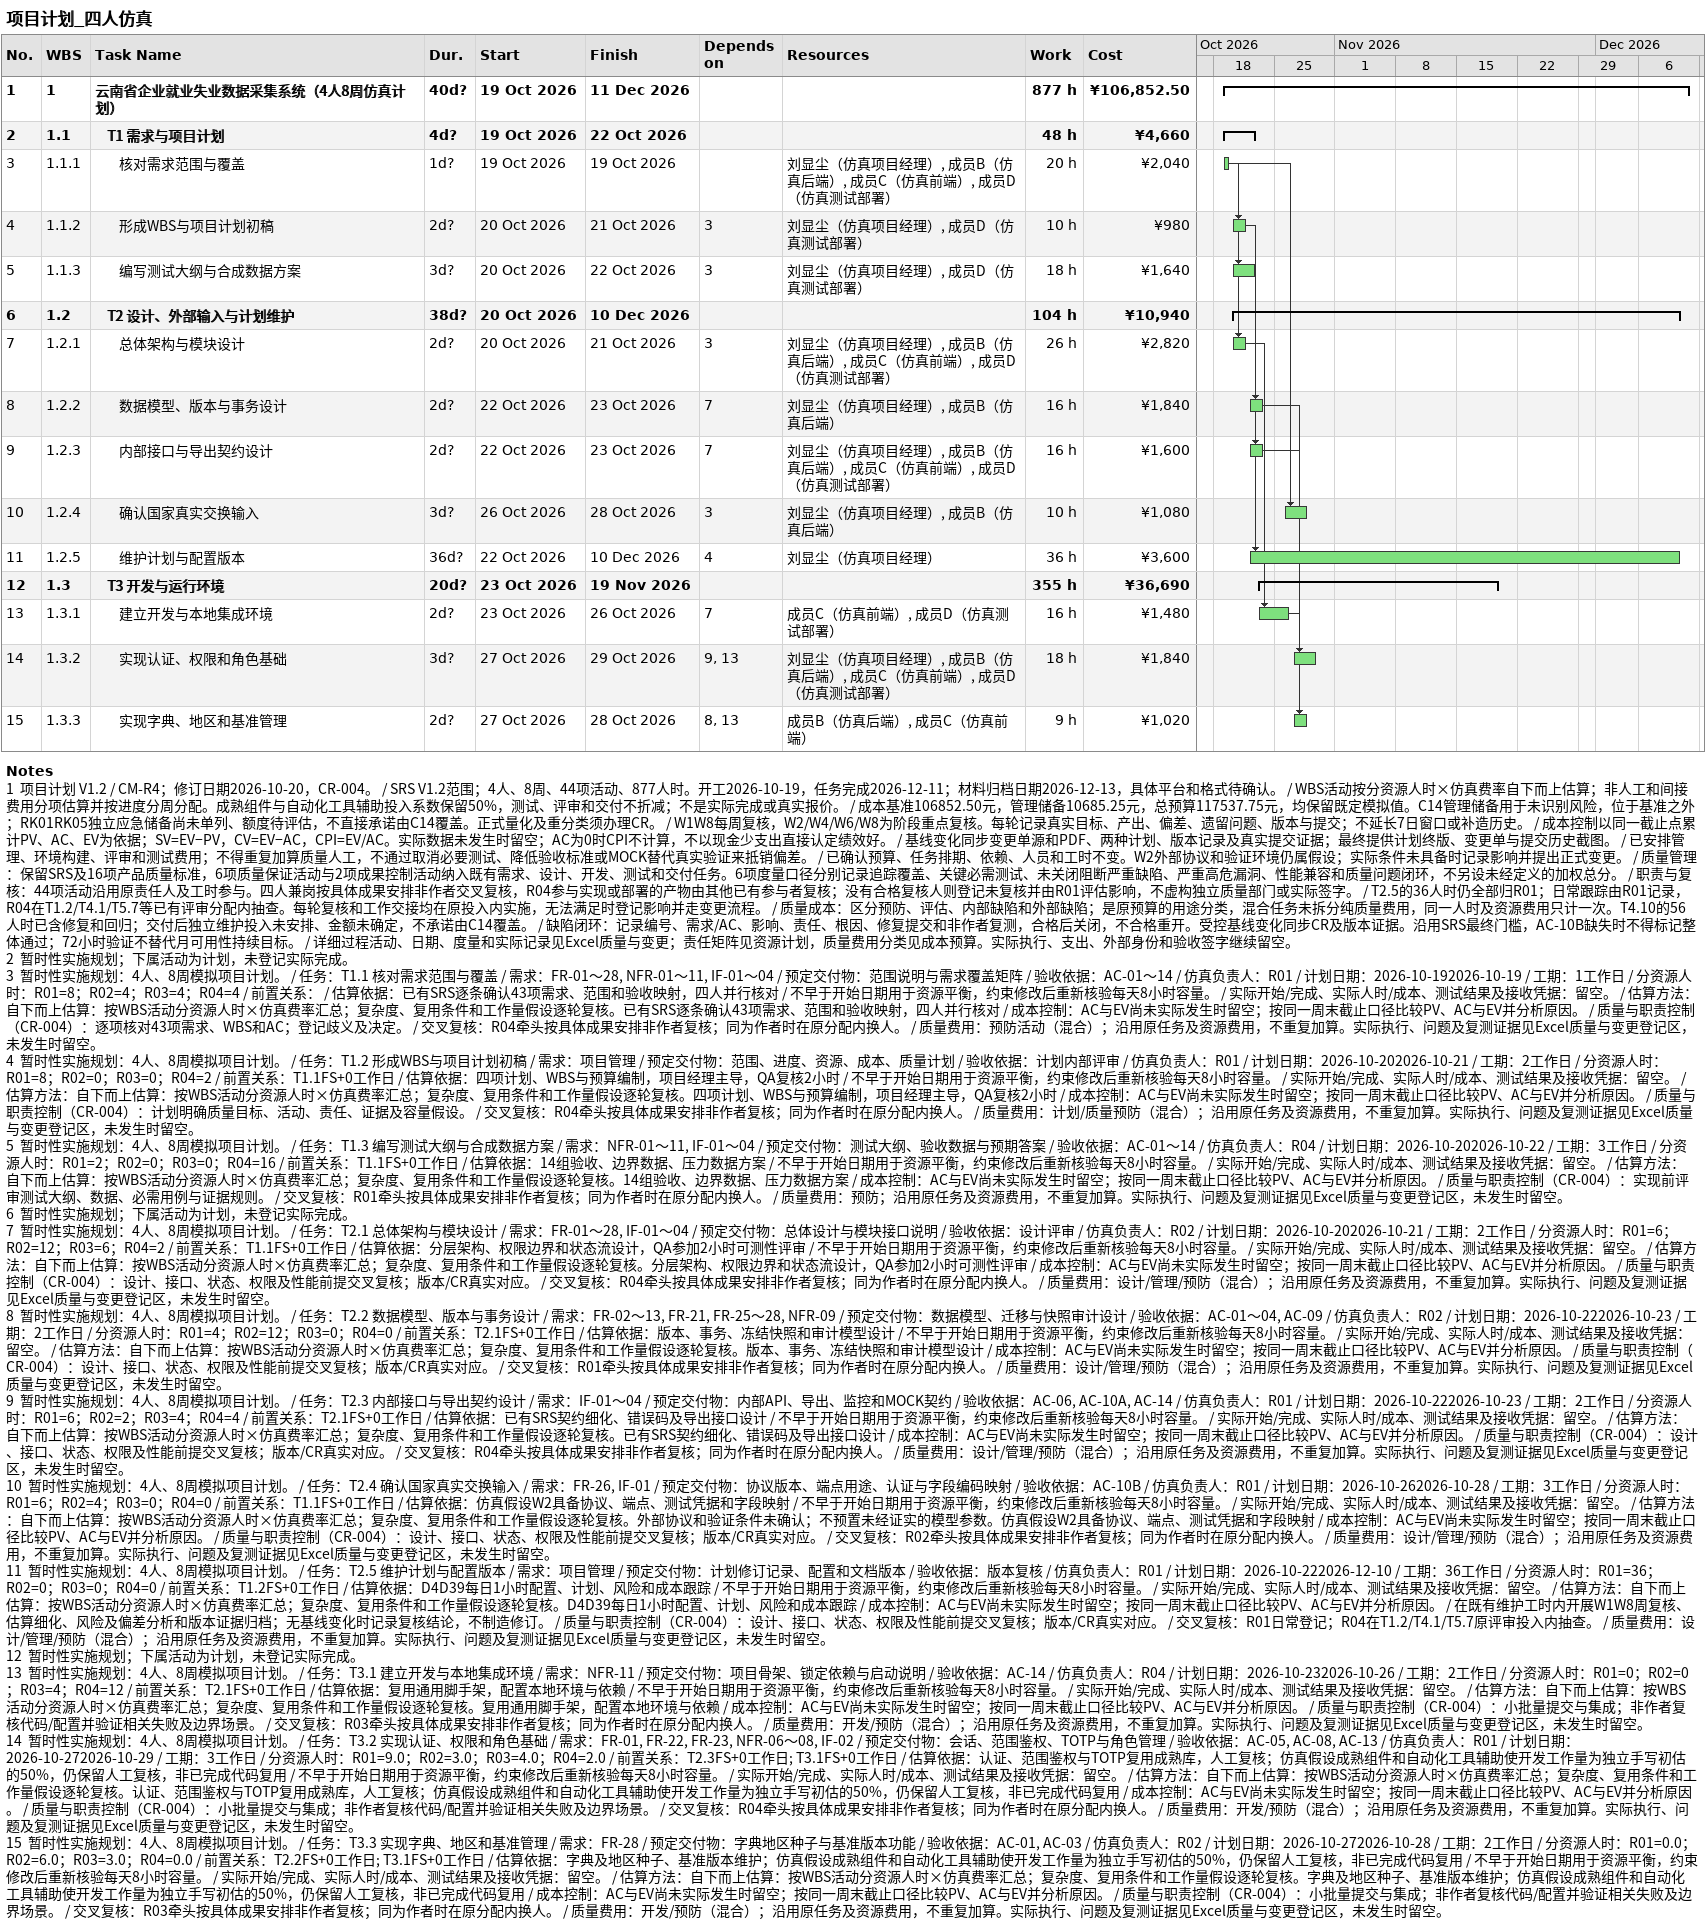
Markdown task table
项目计划_四人仿真

| ID | WBS | Task | Duration | Start | Finish | Predecessors | Resources | Work (h) | Cost (¥) |
|---|---|---|---|---|---|---|---|---|---|
| 1 | 1 | **云南省企业就业失业数据采集系统（4人8周仿真计划）** | 40d? | 2026-10-19 | 2026-12-11 |  |  | 877 | 106852.50 |
| 2 | 1.1 | **T1 需求与项目计划** | 4d? | 2026-10-19 | 2026-10-22 |  |  | 48 | 4660 |
| 3 | 1.1.1 | 核对需求范围与覆盖 | 1d? | 2026-10-19 | 2026-10-19 |  | 刘显尘（仿真项目经理）, 成员B（仿真后端）, 成员C（仿真前端）, 成员D（仿真测试部署） | 20 | 2040 |
| 4 | 1.1.2 | 形成WBS与项目计划初稿 | 2d? | 2026-10-20 | 2026-10-21 | 3 | 刘显尘（仿真项目经理）, 成员D（仿真测试部署） | 10 | 980 |
| 5 | 1.1.3 | 编写测试大纲与合成数据方案 | 3d? | 2026-10-20 | 2026-10-22 | 3 | 刘显尘（仿真项目经理）, 成员D（仿真测试部署） | 18 | 1640 |
| 6 | 1.2 | **T2 设计、外部输入与计划维护** | 38d? | 2026-10-20 | 2026-12-10 |  |  | 104 | 10940 |
| 7 | 1.2.1 | 总体架构与模块设计 | 2d? | 2026-10-20 | 2026-10-21 | 3 | 刘显尘（仿真项目经理）, 成员B（仿真后端）, 成员C（仿真前端）, 成员D（仿真测试部署） | 26 | 2820 |
| 8 | 1.2.2 | 数据模型、版本与事务设计 | 2d? | 2026-10-22 | 2026-10-23 | 7 | 刘显尘（仿真项目经理）, 成员B（仿真后端） | 16 | 1840 |
| 9 | 1.2.3 | 内部接口与导出契约设计 | 2d? | 2026-10-22 | 2026-10-23 | 7 | 刘显尘（仿真项目经理）, 成员B（仿真后端）, 成员C（仿真前端）, 成员D（仿真测试部署） | 16 | 1600 |
| 10 | 1.2.4 | 确认国家真实交换输入 | 3d? | 2026-10-26 | 2026-10-28 | 3 | 刘显尘（仿真项目经理）, 成员B（仿真后端） | 10 | 1080 |
| 11 | 1.2.5 | 维护计划与配置版本 | 36d? | 2026-10-22 | 2026-12-10 | 4 | 刘显尘（仿真项目经理） | 36 | 3600 |
| 12 | 1.3 | **T3 开发与运行环境** | 20d? | 2026-10-23 | 2026-11-19 |  |  | 355 | 36690 |
| 13 | 1.3.1 | 建立开发与本地集成环境 | 2d? | 2026-10-23 | 2026-10-26 | 7 | 成员C（仿真前端）, 成员D（仿真测试部署） | 16 | 1480 |
| 14 | 1.3.2 | 实现认证、权限和角色基础 | 3d? | 2026-10-27 | 2026-10-29 | 9, 13 | 刘显尘（仿真项目经理）, 成员B（仿真后端）, 成员C（仿真前端）, 成员D（仿真测试部署） | 18 | 1840 |
| 15 | 1.3.3 | 实现字典、地区和基准管理 | 2d? | 2026-10-27 | 2026-10-28 | 8, 13 | 成员B（仿真后端）, 成员C（仿真前端） | 9 | 1020 |

Notes
- 1: 项目计划 V1.2 / CM-R4；修订日期2026-10-20，CR-004。 / SRS V1.2范围；4人、8周、44项活动、877人时。开工2026-10-19，任务完成2026-12-11；材料归档日期2026-12-13，具体平台和格式待确认。 / WBS活动按分资源人时×仿真费率自下而上估算；非人工和间接费用分项估算并按进度分周分配。成熟组件与自动化工具辅助投入系数保留50%，测试、评审和交付不折减；不是实际完成或真实报价。 / 成本基准106852.50元，管理储备10685.25元，总预算117537.75元，均保留既定模拟值。C14管理储备用于未识别风险，位于基准之外；RK01RK05独立应急储备尚未单列、额度待评估，不直接承诺由C14覆盖。正式量化及重分类须办理CR。 / W1W8每周复核，W2/W4/W6/W8为阶段重点复核。每轮记录真实目标、产出、偏差、遗留问题、版本与提交；不延长7日窗口或补造历史。 / 成本控制以同一截止点累计PV、AC、EV为依据；SV=EV−PV，CV=EV−AC，CPI=EV/AC。实际数据未发生时留空；AC为0时CPI不计算，不以现金少支出直接认定绩效好。 / 基线变化同步变更单源和PDF、两种计划、版本记录及真实提交证据；最终提供计划终版、变更单与提交历史截图。 / 已安排管理、环境构建、评审和测试费用；不得重复加算质量人工，不通过取消必要测试、降低验收标准或MOCK替代真实验证来抵销偏差。 / 已确认预算、任务排期、依赖、人员和工时不变。W2外部协议和验证环境仍属假设；实际条件未具备时记录影响并提出正式变更。 / 质量管理：保留SRS及16项产品质量标准，6项质量保证活动与2项成果控制活动纳入既有需求、设计、开发、测试和交付任务。6项度量口径分别记录追踪覆盖、关键必需测试、未关闭阻断严重缺陷、严重高危漏洞、性能兼容和质量问题闭环，不另设未经定义的加权总分。 / 职责与复核：44项活动沿用原责任人及工时参与。四人兼岗按具体成果安排非作者交叉复核，R04参与实现或部署的产物由其他已有参与者复核；没有合格复核人则登记未复核并由R01评估影响，不虚构独立质量部门或实际签字。 / T2.5的36人时仍全部归R01；日常跟踪由R01记录，R04在T1.2/T4.1/T5.7等已有评审分配内抽查。每轮复核和工作交接均在原投入内实施，无法满足时登记影响并走变更流程。 / 质量成本：区分预防、评估、内部缺陷和外部缺陷；是原预算的用途分类，混合任务未拆分纯质量费用，同一人时及资源费用只计一次。T4.10的56人时已含修复和回归；交付后独立维护投入未安排、金额未确定，不承诺由C14覆盖。 / 缺陷闭环：记录编号、需求/AC、影响、责任、根因、修复提交和非作者复测，合格后关闭，不合格重开。受控基线变化同步CR及版本证据。沿用SRS最终门槛，AC-10B缺失时不得标记整体通过；72小时验证不替代月可用性持续目标。 / 详细过程活动、日期、度量和实际记录见Excel质量与变更；责任矩阵见资源计划，质量费用分类见成本预算。实际执行、支出、外部身份和验收签字继续留空。
- 2: 暂时性实施规划；下属活动为计划，未登记实际完成。
- 3: 暂时性实施规划：4人、8周模拟项目计划。 / 任务：T1.1 核对需求范围与覆盖 / 需求：FR-01～28, NFR-01～11, IF-01～04 / 预定交付物：范围说明与需求覆盖矩阵 / 验收依据：AC-01～14 / 仿真负责人：R01 / 计划日期：2026-10-192026-10-19 / 工期：1工作日 / 分资源人时：R01=8；R02=4；R03=4；R04=4 / 前置关系： / 估算依据：已有SRS逐条确认43项需求、范围和验收映射，四人并行核对 / 不早于开始日期用于资源平衡，约束修改后重新核验每天8小时容量。 / 实际开始/完成、实际人时/成本、测试结果及接收凭据：留空。 / 估算方法：自下而上估算：按WBS活动分资源人时×仿真费率汇总；复杂度、复用条件和工作量假设逐轮复核。已有SRS逐条确认43项需求、范围和验收映射，四人并行核对 / 成本控制：AC与EV尚未实际发生时留空；按同一周末截止口径比较PV、AC与EV并分析原因。 / 质量与职责控制（CR-004）：逐项核对43项需求、WBS和AC；登记歧义及决定。 / 交叉复核：R04牵头按具体成果安排非作者复核；同为作者时在原分配内换人。 / 质量费用：预防活动（混合）；沿用原任务及资源费用，不重复加算。实际执行、问题及复测证据见Excel质量与变更登记区，未发生时留空。
- 4: 暂时性实施规划：4人、8周模拟项目计划。 / 任务：T1.2 形成WBS与项目计划初稿 / 需求：项目管理 / 预定交付物：范围、进度、资源、成本、质量计划 / 验收依据：计划内部评审 / 仿真负责人：R01 / 计划日期：2026-10-202026-10-21 / 工期：2工作日 / 分资源人时：R01=8；R02=0；R03=0；R04=2 / 前置关系：T1.1FS+0工作日 / 估算依据：四项计划、WBS与预算编制，项目经理主导，QA复核2小时 / 不早于开始日期用于资源平衡，约束修改后重新核验每天8小时容量。 / 实际开始/完成、实际人时/成本、测试结果及接收凭据：留空。 / 估算方法：自下而上估算：按WBS活动分资源人时×仿真费率汇总；复杂度、复用条件和工作量假设逐轮复核。四项计划、WBS与预算编制，项目经理主导，QA复核2小时 / 成本控制：AC与EV尚未实际发生时留空；按同一周末截止口径比较PV、AC与EV并分析原因。 / 质量与职责控制（CR-004）：计划明确质量目标、活动、责任、证据及容量假设。 / 交叉复核：R04牵头按具体成果安排非作者复核；同为作者时在原分配内换人。 / 质量费用：计划/质量预防（混合）；沿用原任务及资源费用，不重复加算。实际执行、问题及复测证据见Excel质量与变更登记区，未发生时留空。
- 5: 暂时性实施规划：4人、8周模拟项目计划。 / 任务：T1.3 编写测试大纲与合成数据方案 / 需求：NFR-01～11, IF-01～04 / 预定交付物：测试大纲、验收数据与预期答案 / 验收依据：AC-01～14 / 仿真负责人：R04 / 计划日期：2026-10-202026-10-22 / 工期：3工作日 / 分资源人时：R01=2；R02=0；R03=0；R04=16 / 前置关系：T1.1FS+0工作日 / 估算依据：14组验收、边界数据、压力数据方案 / 不早于开始日期用于资源平衡，约束修改后重新核验每天8小时容量。 / 实际开始/完成、实际人时/成本、测试结果及接收凭据：留空。 / 估算方法：自下而上估算：按WBS活动分资源人时×仿真费率汇总；复杂度、复用条件和工作量假设逐轮复核。14组验收、边界数据、压力数据方案 / 成本控制：AC与EV尚未实际发生时留空；按同一周末截止口径比较PV、AC与EV并分析原因。 / 质量与职责控制（CR-004）：实现前评审测试大纲、数据、必需用例与证据规则。 / 交叉复核：R01牵头按具体成果安排非作者复核；同为作者时在原分配内换人。 / 质量费用：预防；沿用原任务及资源费用，不重复加算。实际执行、问题及复测证据见Excel质量与变更登记区，未发生时留空。
- 6: 暂时性实施规划；下属活动为计划，未登记实际完成。
- 7: 暂时性实施规划：4人、8周模拟项目计划。 / 任务：T2.1 总体架构与模块设计 / 需求：FR-01～28, IF-01～04 / 预定交付物：总体设计与模块接口说明 / 验收依据：设计评审 / 仿真负责人：R02 / 计划日期：2026-10-202026-10-21 / 工期：2工作日 / 分资源人时：R01=6；R02=12；R03=6；R04=2 / 前置关系：T1.1FS+0工作日 / 估算依据：分层架构、权限边界和状态流设计，QA参加2小时可测性评审 / 不早于开始日期用于资源平衡，约束修改后重新核验每天8小时容量。 / 实际开始/完成、实际人时/成本、测试结果及接收凭据：留空。 / 估算方法：自下而上估算：按WBS活动分资源人时×仿真费率汇总；复杂度、复用条件和工作量假设逐轮复核。分层架构、权限边界和状态流设计，QA参加2小时可测性评审 / 成本控制：AC与EV尚未实际发生时留空；按同一周末截止口径比较PV、AC与EV并分析原因。 / 质量与职责控制（CR-004）：设计、接口、状态、权限及性能前提交叉复核；版本/CR真实对应。 / 交叉复核：R04牵头按具体成果安排非作者复核；同为作者时在原分配内换人。 / 质量费用：设计/管理/预防（混合）；沿用原任务及资源费用，不重复加算。实际执行、问题及复测证据见Excel质量与变更登记区，未发生时留空。
- 8: 暂时性实施规划：4人、8周模拟项目计划。 / 任务：T2.2 数据模型、版本与事务设计 / 需求：FR-02～13, FR-21, FR-25～28, NFR-09 / 预定交付物：数据模型、迁移与快照审计设计 / 验收依据：AC-01～04, AC-09 / 仿真负责人：R02 / 计划日期：2026-10-222026-10-23 / 工期：2工作日 / 分资源人时：R01=4；R02=12；R03=0；R04=0 / 前置关系：T2.1FS+0工作日 / 估算依据：版本、事务、冻结快照和审计模型设计 / 不早于开始日期用于资源平衡，约束修改后重新核验每天8小时容量。 / 实际开始/完成、实际人时/成本、测试结果及接收凭据：留空。 / 估算方法：自下而上估算：按WBS活动分资源人时×仿真费率汇总；复杂度、复用条件和工作量假设逐轮复核。版本、事务、冻结快照和审计模型设计 / 成本控制：AC与EV尚未实际发生时留空；按同一周末截止口径比较PV、AC与EV并分析原因。 / 质量与职责控制（CR-004）：设计、接口、状态、权限及性能前提交叉复核；版本/CR真实对应。 / 交叉复核：R01牵头按具体成果安排非作者复核；同为作者时在原分配内换人。 / 质量费用：设计/管理/预防（混合）；沿用原任务及资源费用，不重复加算。实际执行、问题及复测证据见Excel质量与变更登记区，未发生时留空。
- 9: 暂时性实施规划：4人、8周模拟项目计划。 / 任务：T2.3 内部接口与导出契约设计 / 需求：IF-01～04 / 预定交付物：内部API、导出、监控和MOCK契约 / 验收依据：AC-06, AC-10A, AC-14 / 仿真负责人：R01 / 计划日期：2026-10-222026-10-23 / 工期：2工作日 / 分资源人时：R01=6；R02=2；R03=4；R04=4 / 前置关系：T2.1FS+0工作日 / 估算依据：已有SRS契约细化、错误码及导出接口设计 / 不早于开始日期用于资源平衡，约束修改后重新核验每天8小时容量。 / 实际开始/完成、实际人时/成本、测试结果及接收凭据：留空。 / 估算方法：自下而上估算：按WBS活动分资源人时×仿真费率汇总；复杂度、复用条件和工作量假设逐轮复核。已有SRS契约细化、错误码及导出接口设计 / 成本控制：AC与EV尚未实际发生时留空；按同一周末截止口径比较PV、AC与EV并分析原因。 / 质量与职责控制（CR-004）：设计、接口、状态、权限及性能前提交叉复核；版本/CR真实对应。 / 交叉复核：R04牵头按具体成果安排非作者复核；同为作者时在原分配内换人。 / 质量费用：设计/管理/预防（混合）；沿用原任务及资源费用，不重复加算。实际执行、问题及复测证据见Excel质量与变更登记区，未发生时留空。
- 10: 暂时性实施规划：4人、8周模拟项目计划。 / 任务：T2.4 确认国家真实交换输入 / 需求：FR-26, IF-01 / 预定交付物：协议版本、端点用途、认证与字段编码映射 / 验收依据：AC-10B / 仿真负责人：R01 / 计划日期：2026-10-262026-10-28 / 工期：3工作日 / 分资源人时：R01=6；R02=4；R03=0；R04=0 / 前置关系：T1.1FS+0工作日 / 估算依据：仿真假设W2具备协议、端点、测试凭据和字段映射 / 不早于开始日期用于资源平衡，约束修改后重新核验每天8小时容量。 / 实际开始/完成、实际人时/成本、测试结果及接收凭据：留空。 / 估算方法：自下而上估算：按WBS活动分资源人时×仿真费率汇总；复杂度、复用条件和工作量假设逐轮复核。外部协议和验证条件未确认；不预置未经证实的模型参数。仿真假设W2具备协议、端点、测试凭据和字段映射 / 成本控制：AC与EV尚未实际发生时留空；按同一周末截止口径比较PV、AC与EV并分析原因。 / 质量与职责控制（CR-004）：设计、接口、状态、权限及性能前提交叉复核；版本/CR真实对应。 / 交叉复核：R02牵头按具体成果安排非作者复核；同为作者时在原分配内换人。 / 质量费用：设计/管理/预防（混合）；沿用原任务及资源费用，不重复加算。实际执行、问题及复测证据见Excel质量与变更登记区，未发生时留空。
- 11: 暂时性实施规划：4人、8周模拟项目计划。 / 任务：T2.5 维护计划与配置版本 / 需求：项目管理 / 预定交付物：计划修订记录、配置和文档版本 / 验收依据：版本复核 / 仿真负责人：R01 / 计划日期：2026-10-222026-12-10 / 工期：36工作日 / 分资源人时：R01=36；R02=0；R03=0；R04=0 / 前置关系：T1.2FS+0工作日 / 估算依据：D4D39每日1小时配置、计划、风险和成本跟踪 / 不早于开始日期用于资源平衡，约束修改后重新核验每天8小时容量。 / 实际开始/完成、实际人时/成本、测试结果及接收凭据：留空。 / 估算方法：自下而上估算：按WBS活动分资源人时×仿真费率汇总；复杂度、复用条件和工作量假设逐轮复核。D4D39每日1小时配置、计划、风险和成本跟踪 / 成本控制：AC与EV尚未实际发生时留空；按同一周末截止口径比较PV、AC与EV并分析原因。 / 在既有维护工时内开展W1W8周复核、估算细化、风险及偏差分析和版本证据归档；无基线变化时记录复核结论，不制造修订。 / 质量与职责控制（CR-004）：设计、接口、状态、权限及性能前提交叉复核；版本/CR真实对应。 / 交叉复核：R01日常登记；R04在T1.2/T4.1/T5.7原评审投入内抽查。 / 质量费用：设计/管理/预防（混合）；沿用原任务及资源费用，不重复加算。实际执行、问题及复测证据见Excel质量与变更登记区，未发生时留空。
- 12: 暂时性实施规划；下属活动为计划，未登记实际完成。
- 13: 暂时性实施规划：4人、8周模拟项目计划。 / 任务：T3.1 建立开发与本地集成环境 / 需求：NFR-11 / 预定交付物：项目骨架、锁定依赖与启动说明 / 验收依据：AC-14 / 仿真负责人：R04 / 计划日期：2026-10-232026-10-26 / 工期：2工作日 / 分资源人时：R01=0；R02=0；R03=4；R04=12 / 前置关系：T2.1FS+0工作日 / 估算依据：复用通用脚手架，配置本地环境与依赖 / 不早于开始日期用于资源平衡，约束修改后重新核验每天8小时容量。 / 实际开始/完成、实际人时/成本、测试结果及接收凭据：留空。 / 估算方法：自下而上估算：按WBS活动分资源人时×仿真费率汇总；复杂度、复用条件和工作量假设逐轮复核。复用通用脚手架，配置本地环境与依赖 / 成本控制：AC与EV尚未实际发生时留空；按同一周末截止口径比较PV、AC与EV并分析原因。 / 质量与职责控制（CR-004）：小批量提交与集成；非作者复核代码/配置并验证相关失败及边界场景。 / 交叉复核：R03牵头按具体成果安排非作者复核；同为作者时在原分配内换人。 / 质量费用：开发/预防（混合）；沿用原任务及资源费用，不重复加算。实际执行、问题及复测证据见Excel质量与变更登记区，未发生时留空。
- 14: 暂时性实施规划：4人、8周模拟项目计划。 / 任务：T3.2 实现认证、权限和角色基础 / 需求：FR-01, FR-22, FR-23, NFR-06～08, IF-02 / 预定交付物：会话、范围鉴权、TOTP与角色管理 / 验收依据：AC-05, AC-08, AC-13 / 仿真负责人：R01 / 计划日期：2026-10-272026-10-29 / 工期：3工作日 / 分资源人时：R01=9.0；R02=3.0；R03=4.0；R04=2.0 / 前置关系：T2.3FS+0工作日; T3.1FS+0工作日 / 估算依据：认证、范围鉴权与TOTP复用成熟库，人工复核；仿真假设成熟组件和自动化工具辅助使开发工作量为独立手写初估的50%，仍保留人工复核，非已完成代码复用 / 不早于开始日期用于资源平衡，约束修改后重新核验每天8小时容量。 / 实际开始/完成、实际人时/成本、测试结果及接收凭据：留空。 / 估算方法：自下而上估算：按WBS活动分资源人时×仿真费率汇总；复杂度、复用条件和工作量假设逐轮复核。认证、范围鉴权与TOTP复用成熟库，人工复核；仿真假设成熟组件和自动化工具辅助使开发工作量为独立手写初估的50%，仍保留人工复核，非已完成代码复用 / 成本控制：AC与EV尚未实际发生时留空；按同一周末截止口径比较PV、AC与EV并分析原因。 / 质量与职责控制（CR-004）：小批量提交与集成；非作者复核代码/配置并验证相关失败及边界场景。 / 交叉复核：R04牵头按具体成果安排非作者复核；同为作者时在原分配内换人。 / 质量费用：开发/预防（混合）；沿用原任务及资源费用，不重复加算。实际执行、问题及复测证据见Excel质量与变更登记区，未发生时留空。
- 15: 暂时性实施规划：4人、8周模拟项目计划。 / 任务：T3.3 实现字典、地区和基准管理 / 需求：FR-28 / 预定交付物：字典地区种子与基准版本功能 / 验收依据：AC-01, AC-03 / 仿真负责人：R02 / 计划日期：2026-10-272026-10-28 / 工期：2工作日 / 分资源人时：R01=0.0；R02=6.0；R03=3.0；R04=0.0 / 前置关系：T2.2FS+0工作日; T3.1FS+0工作日 / 估算依据：字典及地区种子、基准版本维护；仿真假设成熟组件和自动化工具辅助使开发工作量为独立手写初估的50%，仍保留人工复核，非已完成代码复用 / 不早于开始日期用于资源平衡，约束修改后重新核验每天8小时容量。 / 实际开始/完成、实际人时/成本、测试结果及接收凭据：留空。 / 估算方法：自下而上估算：按WBS活动分资源人时×仿真费率汇总；复杂度、复用条件和工作量假设逐轮复核。字典及地区种子、基准版本维护；仿真假设成熟组件和自动化工具辅助使开发工作量为独立手写初估的50%，仍保留人工复核，非已完成代码复用 / 成本控制：AC与EV尚未实际发生时留空；按同一周末截止口径比较PV、AC与EV并分析原因。 / 质量与职责控制（CR-004）：小批量提交与集成；非作者复核代码/配置并验证相关失败及边界场景。 / 交叉复核：R03牵头按具体成果安排非作者复核；同为作者时在原分配内换人。 / 质量费用：开发/预防（混合）；沿用原任务及资源费用，不重复加算。实际执行、问题及复测证据见Excel质量与变更登记区，未发生时留空。
